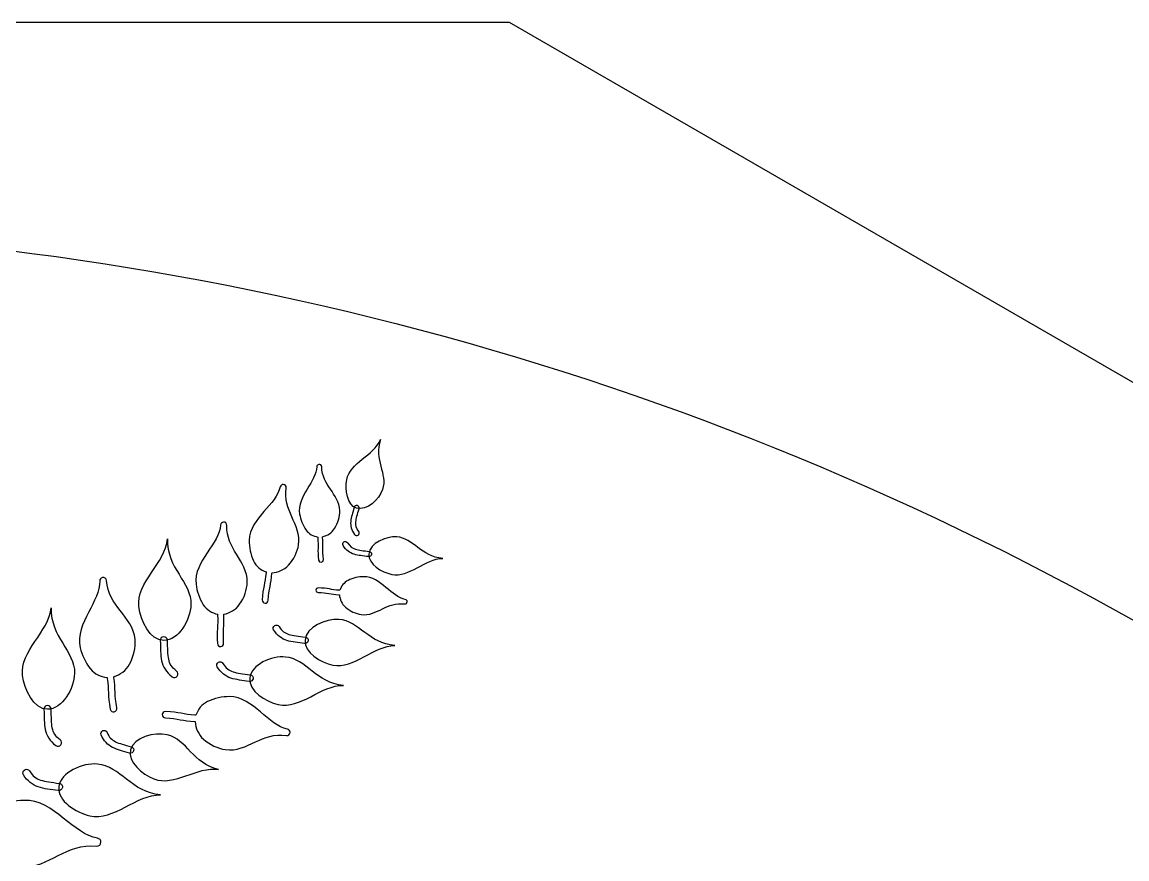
# Model space of a CAD drawing. Extents: x 5.1 to 86.3, y 5.1 to 86.3.
# Drawn here: x 50.49 to 64.29, y 75.82 to 86.27 of the extents above; entities that cross this region are included whole.
import ezdxf

# ---------------------------------------------------------------- set-up
doc = ezdxf.new("R2010")
doc.units = 0
doc.layers.add('View004', color=7, linetype='CONTINUOUS')

msp = doc.modelspace()

# ---------------------------------------------------------------- linework, layer by layer
at = {"layer": 'View004', "color": 7}
for p, q in [((34.831293, 86.270189), (56.571293, 86.270189)), ((56.571293, 86.270189), (75.399291, 75.39919))]:
    msp.add_line(p, q, dxfattribs=at)
at = {"layer": 'View004', "color": 1}
for p, q in [((54.196512, 80.747801), (54.196536, 80.747802)), ((53.751982, 80.498613), (53.752019, 80.498614)), ((54.667003, 80.202726), (54.667003, 80.202726)), ((54.675077, 80.234195), (54.675077, 80.234195)), ((53.004218, 80.026638), (53.00431, 80.026635)), ((54.821352, 79.629316), (54.821352, 79.629316)), ((54.85415, 79.624581), (54.85415, 79.624581)), ((51.493291, 79.335008), (51.493322, 79.335012)), ((55.299145, 79.034495), (55.299136, 79.034476)), ((52.258811, 78.59558), (52.258811, 78.59558)), ((52.261047, 78.550157), (52.261047, 78.550157)), ((54.02364, 78.552543), (54.02364, 78.552543)), ((54.063564, 78.546779), (54.063564, 78.546779)), ((53.333179, 78.079637), (53.333179, 78.079637)), ((53.374708, 78.072874), (53.374708, 78.072874)), ((50.805743, 77.736587), (50.805743, 77.736587)), ((50.807979, 77.691163), (50.807979, 77.691163)), ((53.836471, 77.403268), (53.836497, 77.40324)), ((51.844219, 77.182357), (51.844219, 77.182357)), ((51.882714, 77.170303), (51.882714, 77.170303)), ((50.9488, 76.720213), (50.9488, 76.720213)), ((50.993939, 76.712862), (50.993939, 76.712862)), ((51.475686, 76.03281), (51.475684, 76.032774))]:
    msp.add_line(p, q, dxfattribs=at)
at = {"layer": 'View004', "color": 3}
msp.add_open_spline([(26.701293, 78.610206), (38.458534, 85.398252), (52.944052, 85.398252), (64.701292, 78.610206)], degree=3, dxfattribs=at)
at = {"layer": 'View004', "color": 1}
for points in [[(54.543757, 80.556476), (54.583246, 80.771268), (54.884399, 80.859579), (54.965269, 81.058054)], [(54.965269, 81.058054), (54.880508, 80.808698), (55.056242, 80.628765), (54.991597, 80.436363)], [(54.170681, 80.718697), (54.167109, 80.628159), (54.10909, 80.536636), (54.05157, 80.440363)], [(54.196536, 80.747802), (54.182066, 80.745545), (54.171205, 80.733344), (54.170681, 80.718697)], [(54.231654, 80.718135), (54.231329, 80.736614), (54.214775, 80.750569), (54.196512, 80.747801)], [(54.339775, 80.438651), (54.284984, 80.519674), (54.233993, 80.601144), (54.231654, 80.718135)], [(53.714437, 80.46899), (53.690542, 80.36021), (53.60053, 80.262019), (53.51011, 80.157971)], [(53.752019, 80.498614), (53.734014, 80.499011), (53.718237, 80.486599), (53.714437, 80.46899)], [(53.788089, 80.455117), (53.791661, 80.477547), (53.774683, 80.498011), (53.751982, 80.498613)], [(53.858465, 80.093557), (53.809696, 80.203445), (53.765617, 80.313054), (53.788089, 80.455117)], [(54.05157, 80.440363), (53.994053, 80.34409), (53.936777, 80.241239), (53.956143, 80.125551)], [(54.457419, 80.169056), (54.454885, 80.277133), (54.394565, 80.357627), (54.339775, 80.438651)], [(54.667003, 80.202726), (54.547929, 80.240323), (54.521179, 80.433666), (54.543757, 80.556476)], [(54.991597, 80.436363), (54.949141, 80.309992), (54.794128, 80.162588), (54.667003, 80.202726)], [(53.51011, 80.157971), (53.41969, 80.053922), (53.328142, 79.941862), (53.326551, 79.797691)], [(54.393176, 79.949067), (54.435098, 80.016254), (54.459091, 80.097689), (54.457419, 80.169056)], [(54.636135, 80.211266), (54.617939, 80.144129), (54.599066, 80.090319), (54.594344, 80.036076)], [(54.675077, 80.234195), (54.657997, 80.238575), (54.64059, 80.228325), (54.636135, 80.211266)], [(54.658439, 80.030268), (54.662181, 80.073021), (54.678983, 80.125251), (54.697722, 80.194351)], [(54.694791, 80.219042), (54.690528, 80.226542), (54.683421, 80.232005), (54.675077, 80.234195)], [(54.697722, 80.194351), (54.70011, 80.20264), (54.699053, 80.211542), (54.694791, 80.219042)], [(53.00431, 80.026635), (52.985804, 80.024613), (52.971304, 80.009763), (52.969784, 79.991199)], [(53.04709, 79.986921), (53.047758, 80.010399), (53.027566, 80.029082), (53.004218, 80.026638)], [(53.942494, 79.741906), (53.962816, 79.873223), (53.907237, 79.983668), (53.858465, 80.093557)], [(53.956143, 80.125551), (53.966783, 80.061962), (53.993907, 79.988617), (54.035893, 79.928866)], [(54.594344, 80.036076), (54.589577, 79.981848), (54.601773, 79.927092), (54.641202, 79.871634)], [(54.693513, 79.908693), (54.661258, 79.95406), (54.654684, 79.987518), (54.658439, 80.030268)], [(52.969784, 79.991199), (52.959964, 79.876471), (52.880936, 79.763679), (52.802283, 79.644828)], [(53.167991, 79.62579), (53.103178, 79.731855), (53.043212, 79.838265), (53.04709, 79.986921)], [(54.035893, 79.928866), (54.0708, 79.879189), (54.124547, 79.85211), (54.181906, 79.841147)], [(54.241827, 79.844151), (54.302254, 79.860379), (54.358218, 79.893041), (54.393176, 79.949067)], [(54.685886, 79.864008), (54.700332, 79.874241), (54.703746, 79.894247), (54.693513, 79.908693)], [(51.949739, 78.972142), (51.913586, 79.275712), (52.279709, 79.518524), (52.305647, 79.817413)], [(52.305647, 79.817413), (52.295578, 79.448874), (52.605086, 79.281052), (52.598328, 78.997003)], [(53.326551, 79.797691), (53.325639, 79.718446), (53.342633, 79.623832), (53.380504, 79.542453)], [(53.817181, 79.489616), (53.882435, 79.561845), (53.929089, 79.65519), (53.942494, 79.741906)], [(54.18181, 79.832561), (54.193111, 79.727973), (54.176718, 79.679185), (54.192747, 79.554353)], [(54.181906, 79.841147), (54.181565, 79.838312), (54.181457, 79.835416), (54.18181, 79.832561)], [(54.253402, 79.561907), (54.238316, 79.679337), (54.254618, 79.726218), (54.242519, 79.838763)], [(54.242519, 79.838763), (54.242448, 79.840587), (54.242217, 79.842381), (54.241827, 79.844151)], [(54.499461, 79.734839), (54.489871, 79.750139), (54.4945, 79.770316), (54.509801, 79.779906)], [(54.509801, 79.779906), (54.525101, 79.789497), (54.545278, 79.784868), (54.554869, 79.769567)], [(54.554869, 79.769567), (54.584942, 79.721407), (54.61387, 79.702098), (54.655598, 79.688871)], [(54.641202, 79.871634), (54.651435, 79.857189), (54.671441, 79.853774), (54.685886, 79.864008)], [(55.168627, 79.843366), (55.032983, 79.852935), (54.8334, 79.764762), (54.821352, 79.629316)], [(55.743722, 79.574815), (55.475681, 79.59277), (55.37515, 79.8288), (55.168627, 79.843366)], [(52.802283, 79.644828), (52.723629, 79.525976), (52.6449, 79.39876), (52.662713, 79.250762)], [(53.301552, 79.276659), (53.304668, 79.414007), (53.232803, 79.519725), (53.167991, 79.62579)], [(54.635937, 79.626239), (54.583003, 79.643012), (54.536224, 79.675966), (54.499461, 79.734839)], [(54.81729, 79.596901), (54.746937, 79.60609), (54.688866, 79.609417), (54.635937, 79.626239)], [(54.655598, 79.688871), (54.697325, 79.675632), (54.753094, 79.670975), (54.82551, 79.661527)], [(54.821352, 79.629316), (54.810068, 79.502449), (54.981642, 79.401451), (55.106139, 79.37456)], [(54.85415, 79.624581), (54.851578, 79.606781), (54.835102, 79.594408), (54.81729, 79.596901)], [(54.82551, 79.661527), (54.834252, 79.660526), (54.842221, 79.65604), (54.847612, 79.649086)], [(54.847612, 79.649086), (54.853003, 79.642132), (54.85536, 79.633297), (54.85415, 79.624581)], [(53.380504, 79.542453), (53.41199, 79.474795), (53.471172, 79.430403), (53.538205, 79.404731)], [(53.611357, 79.395405), (53.687986, 79.401971), (53.762765, 79.429386), (53.817181, 79.489616)], [(54.192747, 79.554353), (54.197003, 79.512887), (54.259475, 79.520672), (54.253402, 79.561907)], [(55.106139, 79.37456), (55.323882, 79.327527), (55.52512, 79.576484), (55.743722, 79.574815)], [(51.493322, 79.335012), (51.473623, 79.330665), (51.459746, 79.312958), (51.460278, 79.292778)], [(51.54415, 79.29725), (51.542098, 79.322625), (51.518158, 79.340383), (51.493291, 79.335008)], [(53.536229, 79.394364), (53.527284, 79.265367), (53.496891, 79.209881), (53.489291, 79.055367)], [(53.538205, 79.404731), (53.537141, 79.401372), (53.536457, 79.397891), (53.536229, 79.394364)], [(53.564311, 79.051385), (53.571455, 79.196738), (53.601361, 79.249929), (53.611028, 79.388732)], [(53.611028, 79.388732), (53.611337, 79.390951), (53.611445, 79.393178), (53.611357, 79.395405)], [(54.754386, 79.346001), (54.693738, 79.345089), (54.621692, 79.330228), (54.560188, 79.299626)], [(55.03369, 79.212756), (54.95228, 79.279858), (54.864719, 79.347662), (54.754386, 79.346001)], [(51.460278, 79.292778), (51.463166, 79.168012), (51.39127, 79.037207), (51.320484, 78.899916)], [(51.716821, 78.922355), (51.634534, 79.029022), (51.557428, 79.136629), (51.54415, 79.29725)], [(52.662713, 79.250762), (52.672502, 79.169413), (52.702644, 79.074715), (52.752446, 78.996404)], [(53.207125, 79.001145), (53.264277, 79.083986), (53.299507, 79.185962), (53.301552, 79.276659)], [(54.189702, 79.20667), (54.150539, 79.208608), (54.148943, 79.149369), (54.188182, 79.149193)], [(54.449996, 79.177524), (54.351126, 79.181787), (54.308068, 79.203936), (54.189702, 79.20667)], [(54.560188, 79.299626), (54.509055, 79.274186), (54.476271, 79.228022), (54.457968, 79.176224)], [(55.27572, 79.06264), (55.19202, 79.078749), (55.115099, 79.145655), (55.03369, 79.212756)], [(53.489291, 79.055367), (53.485415, 79.004282), (53.562745, 79.000181), (53.564311, 79.051385)], [(54.188182, 79.149193), (54.29953, 79.146632), (54.340823, 79.124809), (54.44721, 79.120185)], [(54.44721, 79.120185), (54.448882, 79.119993), (54.45063, 79.119954), (54.452302, 79.120067)], [(54.457968, 79.176224), (54.455384, 79.176943), (54.452724, 79.177455), (54.449996, 79.177524)], [(54.452302, 79.120067), (54.458838, 79.06157), (54.481326, 79.004907), (54.528489, 78.964476)], [(55.299136, 79.034476), (55.29908, 79.048256), (55.289271, 79.06008), (55.27572, 79.06264)], [(50.496672, 78.113149), (50.460518, 78.416719), (50.826641, 78.659531), (50.85258, 78.95842)], [(50.85258, 78.95842), (50.84251, 78.589881), (51.152018, 78.422059), (51.14526, 78.138009)], [(51.901695, 78.561873), (51.888953, 78.710225), (51.799109, 78.815689), (51.716821, 78.922355)], [(52.261047, 78.550157), (52.086253, 78.551115), (51.970409, 78.798572), (51.949739, 78.972142)], [(52.598328, 78.997003), (52.593892, 78.810439), (52.44766, 78.549133), (52.261047, 78.550157)], [(52.752446, 78.996404), (52.79385, 78.931297), (52.860497, 78.893775), (52.932674, 78.8765)], [(53.008848, 78.876813), (53.086513, 78.893878), (53.159467, 78.932067), (53.207125, 79.001145)], [(54.528489, 78.964476), (54.585048, 78.915992), (54.657398, 78.882164), (54.72401, 78.873639)], [(54.72401, 78.873639), (54.824883, 78.860715), (54.908272, 78.90544), (54.991371, 78.944947)], [(54.991371, 78.944947), (55.074471, 78.984454), (55.157449, 79.020364), (55.266586, 79.006005)], [(55.266586, 79.006005), (55.283816, 79.003695), (55.299137, 79.017118), (55.299145, 79.034495)], [(51.320484, 78.899916), (51.249698, 78.762625), (51.179812, 78.616313), (51.216385, 78.458947)], [(52.932049, 78.865606), (52.94028, 78.732171), (52.916606, 78.671195), (52.929617, 78.511783)], [(52.932674, 78.8765), (52.932074, 78.87292), (52.931762, 78.86925), (52.932049, 78.865606)], [(53.007055, 78.517825), (52.994774, 78.667784), (53.018258, 78.726342), (53.009411, 78.869928)], [(53.009411, 78.869928), (53.009428, 78.872246), (53.00924, 78.874541), (53.008848, 78.876813)], [(54.44637, 78.813101), (54.281254, 78.824749), (54.038305, 78.717418), (54.02364, 78.552543)], [(55.14642, 78.486201), (54.82014, 78.508056), (54.697765, 78.79537), (54.44637, 78.813101)], [(53.63181, 78.680993), (53.620136, 78.699618), (53.625771, 78.72418), (53.644395, 78.735853)], [(53.797938, 78.548798), (53.733503, 78.569215), (53.67656, 78.609329), (53.63181, 78.680993)], [(53.644395, 78.735853), (53.66302, 78.747527), (53.687582, 78.741892), (53.699255, 78.723268)], [(53.699255, 78.723268), (53.735863, 78.664643), (53.771077, 78.641139), (53.821871, 78.625038)], [(51.832314, 78.253938), (51.884162, 78.349904), (51.910145, 78.463913), (51.901695, 78.561873)], [(52.258811, 78.59558), (52.234158, 78.594363), (52.215127, 78.573448), (52.216235, 78.548791)], [(52.216235, 78.548791), (52.219707, 78.451482), (52.216757, 78.371711), (52.232908, 78.297223)], [(52.291448, 78.583483), (52.282642, 78.591746), (52.270875, 78.596107), (52.258811, 78.59558)], [(52.305592, 78.55168), (52.305353, 78.563753), (52.300253, 78.575219), (52.291448, 78.583483)], [(52.321019, 78.316001), (52.308318, 78.374721), (52.309153, 78.45152), (52.305592, 78.55168)], [(52.929617, 78.511783), (52.932581, 78.458896), (53.012356, 78.46512), (53.007055, 78.517825)], [(54.018695, 78.513086), (53.933055, 78.524271), (53.862367, 78.528321), (53.797938, 78.548798)], [(53.821871, 78.625038), (53.872664, 78.608923), (53.940551, 78.603254), (54.028701, 78.591753)], [(54.02364, 78.552543), (54.009903, 78.39811), (54.218757, 78.275169), (54.370305, 78.242435)], [(54.063564, 78.546779), (54.060433, 78.525111), (54.040377, 78.51005), (54.018695, 78.513086)], [(54.028701, 78.591753), (54.039343, 78.590534), (54.049043, 78.585074), (54.055605, 78.576609)], [(54.055605, 78.576609), (54.062167, 78.568143), (54.065037, 78.557388), (54.063564, 78.546779)], [(51.216385, 78.458947), (51.236487, 78.372449), (51.280081, 78.273958), (51.342936, 78.195432)], [(54.370305, 78.242435), (54.635358, 78.185182), (54.88032, 78.488232), (55.14642, 78.486201)], [(51.633286, 78.096694), (51.71496, 78.1242), (51.789079, 78.173914), (51.832314, 78.253938)], [(52.232908, 78.297223), (52.248992, 78.222736), (52.287978, 78.154569), (52.363669, 78.096741)], [(52.418271, 78.16796), (52.356352, 78.215265), (52.333704, 78.257282), (52.321019, 78.316001)], [(52.926956, 78.220966), (52.915132, 78.240609), (52.921471, 78.266119), (52.941114, 78.277943)], [(52.941114, 78.277943), (52.960757, 78.289767), (52.986266, 78.283429), (52.99809, 78.263786)], [(52.99809, 78.263786), (53.035166, 78.201958), (53.071448, 78.176783), (53.124119, 78.159036)], [(53.778944, 78.343422), (53.606963, 78.358675), (53.351575, 78.251309), (53.333179, 78.079637)], [(54.502876, 77.989332), (54.16301, 78.018261), (54.04079, 78.320202), (53.778944, 78.343422)], [(50.807979, 77.691163), (50.633185, 77.692122), (50.517342, 77.939579), (50.496672, 78.113149)], [(51.14526, 78.138009), (51.140825, 77.951446), (50.994592, 77.69014), (50.807979, 77.691163)], [(51.342936, 78.195432), (51.395186, 78.130146), (51.471406, 78.097545), (51.5512, 78.087409)], [(51.5512, 78.087409), (51.550975, 78.08348), (51.551076, 78.079489), (51.551806, 78.075598)], [(51.63473, 78.089345), (51.634476, 78.091845), (51.634003, 78.094292), (51.633286, 78.096694)], [(51.673505, 77.709698), (51.642656, 77.869826), (51.661086, 77.935676), (51.63473, 78.089345)], [(52.363669, 78.096741), (52.383336, 78.081663), (52.411501, 78.085383), (52.426579, 78.105049)], [(52.426579, 78.105049), (52.441657, 78.124716), (52.437937, 78.152882), (52.418271, 78.16796)], [(53.097725, 78.079976), (53.03091, 78.102481), (52.972279, 78.145386), (52.926956, 78.220966)], [(53.124119, 78.159036), (53.176787, 78.141274), (53.24748, 78.134085), (53.339195, 78.120433)], [(53.339195, 78.120433), (53.35027, 78.118962), (53.360284, 78.113085), (53.366968, 78.104133)], [(53.366968, 78.104133), (53.373653, 78.095181), (53.376443, 78.083911), (53.374708, 78.072874)], [(51.551806, 78.075598), (51.576346, 77.932797), (51.558038, 77.86432), (51.590779, 77.694097)], [(53.327281, 78.038579), (53.238177, 78.051855), (53.164533, 78.057408), (53.097725, 78.079976)], [(53.333179, 78.079637), (53.315949, 77.918838), (53.53145, 77.786694), (53.688883, 77.749706)], [(53.374708, 78.072874), (53.371035, 78.050336), (53.349835, 78.035006), (53.327281, 78.038579)], [(53.688883, 77.749706), (53.964229, 77.685012), (54.2254, 77.996454), (54.502876, 77.989332)], [(53.078073, 77.848777), (52.993059, 77.848491), (52.891833, 77.828839), (52.805128, 77.786953)], [(53.467365, 77.657456), (53.354359, 77.752836), (53.232742, 77.849301), (53.078073, 77.848777)], [(50.805743, 77.736587), (50.781091, 77.73537), (50.762059, 77.714455), (50.763167, 77.689798)], [(50.763167, 77.689798), (50.76664, 77.592489), (50.763689, 77.512718), (50.779841, 77.43823)], [(50.83838, 77.72449), (50.829574, 77.732753), (50.817807, 77.737114), (50.805743, 77.736587)], [(50.852525, 77.692686), (50.852286, 77.70476), (50.847186, 77.716226), (50.83838, 77.72449)], [(50.867952, 77.457008), (50.85525, 77.515728), (50.856086, 77.592526), (50.852525, 77.692686)], [(51.590779, 77.694097), (51.60015, 77.637459), (51.685404, 77.653537), (51.673505, 77.709698)], [(52.805128, 77.786953), (52.733042, 77.752133), (52.686342, 77.687966), (52.659841, 77.615666)], [(52.284343, 77.662725), (52.229487, 77.666076), (52.226287, 77.58308), (52.281227, 77.582191)], [(52.281227, 77.582191), (52.43725, 77.57678), (52.494768, 77.54552), (52.643804, 77.537299)], [(52.648692, 77.617619), (52.510186, 77.625219), (52.450199, 77.656958), (52.284343, 77.662725)], [(52.643804, 77.537299), (52.64616, 77.537002), (52.648592, 77.536921), (52.650948, 77.53705)], [(52.659841, 77.615666), (52.656193, 77.616714), (52.652469, 77.617474), (52.648692, 77.617619)], [(52.650948, 77.53705), (52.659171, 77.454955), (52.689738, 77.375169), (52.755187, 77.31773)], [(53.804136, 77.443097), (53.687088, 77.467044), (53.580371, 77.562077), (53.467365, 77.657456)], [(50.779841, 77.43823), (50.795925, 77.363743), (50.83491, 77.295576), (50.910601, 77.237748)], [(50.965203, 77.308966), (50.903284, 77.356272), (50.880637, 77.398289), (50.867952, 77.457008)], [(51.47787, 77.371615), (51.469314, 77.391863), (51.478791, 77.415212), (51.499038, 77.423768)], [(51.499038, 77.423768), (51.519286, 77.432324), (51.542635, 77.422847), (51.551191, 77.4026)], [(51.551191, 77.4026), (51.577988, 77.33889), (51.609004, 77.310074), (51.656584, 77.286083)], [(52.303073, 77.372208), (52.141924, 77.410024), (51.884975, 77.342787), (51.844219, 77.182357)], [(53.790377, 77.363868), (53.814492, 77.36035), (53.836182, 77.378911), (53.836471, 77.403268)], [(53.836497, 77.40324), (53.836644, 77.422554), (53.823083, 77.439287), (53.804136, 77.443097)], [(50.973512, 77.246056), (50.988589, 77.265723), (50.98487, 77.293889), (50.965203, 77.308966)], [(51.620805, 77.214632), (51.560448, 77.245058), (51.510627, 77.293735), (51.47787, 77.371615)], [(51.656584, 77.286083), (51.704159, 77.262078), (51.770275, 77.245661), (51.855465, 77.220258)], [(52.942072, 76.93791), (52.623446, 77.011489), (52.548429, 77.314635), (52.303073, 77.372208)], [(52.755187, 77.31773), (52.833672, 77.24885), (52.93452, 77.200254), (53.027742, 77.187217)], [(53.027742, 77.187217), (53.168913, 77.167454), (53.286522, 77.228776), (53.403639, 77.28279)], [(53.403639, 77.28279), (53.520756, 77.336804), (53.637645, 77.385778), (53.790377, 77.363868)], [(50.910601, 77.237748), (50.930268, 77.22267), (50.958434, 77.22639), (50.973512, 77.246056)], [(51.833048, 77.144191), (51.750286, 77.168883), (51.681147, 77.184147), (51.620805, 77.214632)], [(51.844219, 77.182357), (51.806044, 77.032087), (51.992633, 76.877429), (52.137026, 76.82096)], [(51.882714, 77.170303), (51.87617, 77.149411), (51.853969, 77.137739), (51.833048, 77.144191)], [(51.855465, 77.220258), (51.865776, 77.217359), (51.874482, 77.210423), (51.879611, 77.201019)], [(51.879611, 77.201019), (51.88474, 77.191616), (51.885859, 77.180542), (51.882714, 77.170303)], [(51.433322, 77.006932), (51.246389, 77.023512), (50.968794, 76.906811), (50.9488, 76.720213)], [(52.220198, 76.622055), (51.850782, 76.6535), (51.717935, 76.981694), (51.433322, 77.006932)], [(52.137026, 76.82096), (52.389566, 76.722194), (52.679698, 76.982326), (52.942072, 76.93791)], [(50.507257, 76.87383), (50.494405, 76.895181), (50.501294, 76.922908), (50.522645, 76.935761)], [(50.692873, 76.720581), (50.620249, 76.745042), (50.55652, 76.791678), (50.507257, 76.87383)], [(50.522645, 76.935761), (50.543996, 76.948613), (50.571723, 76.941723), (50.584576, 76.920372)], [(50.584576, 76.920372), (50.624875, 76.853169), (50.664312, 76.825805), (50.721562, 76.806515)], [(50.942388, 76.675585), (50.845538, 76.690015), (50.76549, 76.696051), (50.692873, 76.720581)], [(50.721562, 76.806515), (50.77881, 76.787209), (50.855649, 76.779395), (50.955339, 76.764555)], [(50.9488, 76.720213), (50.930072, 76.545432), (51.164309, 76.401799), (51.335431, 76.361595)], [(50.993939, 76.712862), (50.989947, 76.688364), (50.966904, 76.671701), (50.942388, 76.675585)], [(50.955339, 76.764555), (50.967377, 76.762957), (50.978261, 76.756569), (50.985527, 76.746839)], [(50.985527, 76.746839), (50.992792, 76.737108), (50.995826, 76.724858), (50.993939, 76.712862)], [(51.335431, 76.361595), (51.634717, 76.291276), (51.918596, 76.629797), (52.220198, 76.622055)], [(50.512408, 76.553534), (50.406652, 76.549415), (50.281585, 76.520491), (50.175565, 76.464546)], [(51.005197, 76.332724), (50.860385, 76.44639), (50.704811, 76.561026), (50.512408, 76.553534)], [(51.433664, 76.080928), (51.286979, 76.105545), (51.150008, 76.219058), (51.005197, 76.332724)], [(51.420077, 75.981753), (51.450234, 75.978409), (51.476393, 76.002493), (51.475686, 76.03281)], [(51.475684, 76.032774), (51.475013, 76.056813), (51.457406, 76.077029), (51.433664, 76.080928)], [(50.942514, 75.863777), (51.085833, 75.936159), (51.229091, 76.002257), (51.420077, 75.981753)], [(50.479079, 75.728247), (50.655587, 75.709901), (50.799195, 75.791396), (50.942514, 75.863777)]]:
    msp.add_open_spline(points, degree=3, dxfattribs=at)

doc.saveas('drawing.dxf')
